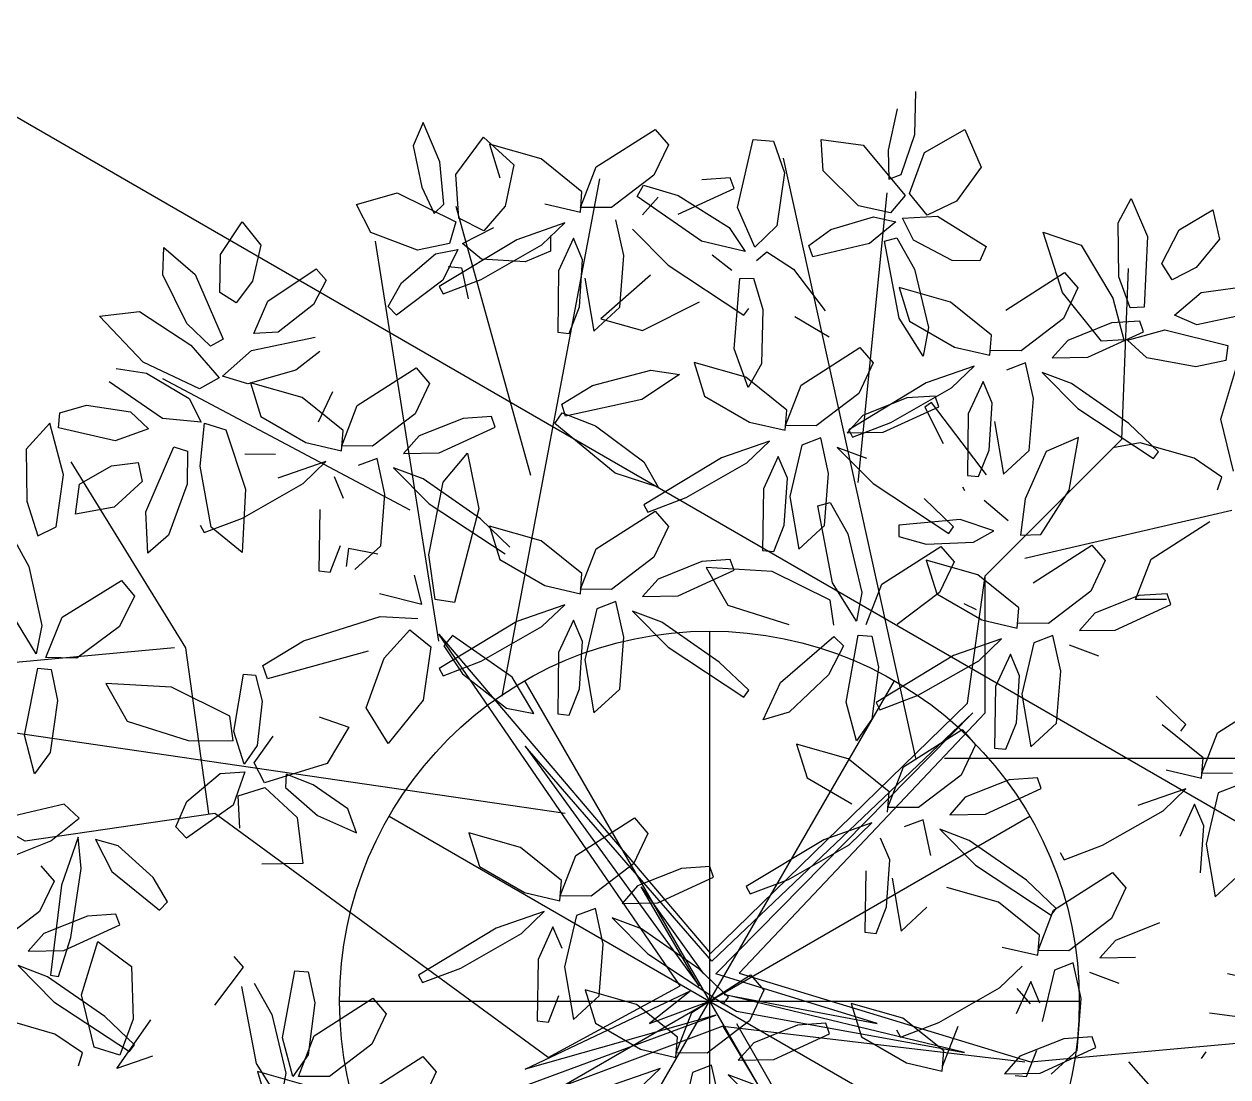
# Model space of a CAD drawing. Extents: x 8365 to 8547, y -347 to -272.
# Drawn here: x 8514.588 to 8515.565, y -302.278 to -301.425 of the extents above; entities that cross this region are included whole.
import ezdxf

# ---------------------------------------------------------------- set-up
doc = ezdxf.new("R2010")
doc.units = 0
doc.layers.get('0').update_dxf_attribs({"linetype": 'CONTINUOUS'})
doc.layers.add('1', color=7, linetype='CONTINUOUS')

msp = doc.modelspace()

# ---------------------------------------------------------------- linework, layer by layer
at = {"color": 62}
for p, q in [((8515.31077, -301.51414), (8515.31149, -301.47932)), ((8515.29625, -301.49339), (8515.28907, -301.52683)), ((8515.09994, -301.50999), (8515.11074, -301.52246)), ((8515.29968, -301.54674), (8515.31077, -301.51414)), ((8515.31844, -301.52878), (8515.35119, -301.51021)), ((8515.35119, -301.51021), (8515.36441, -301.5406)), ((8515.11074, -301.52246), (8515.09907, -301.54724)), ((8515.16686, -301.5733), (8515.17952, -301.51812)), ((8515.17952, -301.51812), (8515.19597, -301.51945)), ((8515.19597, -301.51945), (8515.20501, -301.5453)), ((8515.23627, -301.54354), (8515.23476, -301.51819)), ((8515.23476, -301.51819), (8515.26871, -301.52295)), ((8515.26871, -301.52295), (8515.30275, -301.56377)), ((8515.28907, -301.52683), (8515.28947, -301.55043)), ((8515.30622, -301.56212), (8515.31844, -301.52878)), ((8515.20501, -301.5453), (8515.19876, -301.58813)), ((8515.26505, -301.57201), (8515.23627, -301.54354)), ((8515.28947, -301.55043), (8515.29968, -301.54674)), ((8515.36441, -301.5406), (8515.34445, -301.56836)), ((8515.09063, -301.55539), (8515.11863, -301.56355)), ((8515.16099, -301.5493), (8515.13801, -301.55086)), ((8515.16404, -301.55795), (8515.16099, -301.5493)), ((8515.13766, -301.60058), (8515.08543, -301.56437)), ((8515.11863, -301.56355), (8515.16, -301.58955)), ((8515.11874, -301.57875), (8515.16404, -301.55795)), ((8515.30275, -301.56377), (8515.29088, -301.57776)), ((8515.32069, -301.5796), (8515.30622, -301.56212)), ((8515.47567, -301.58578), (8515.48624, -301.5661)), ((8515.48624, -301.5661), (8515.4995, -301.59694)), ((8515.1808, -301.60552), (8515.16686, -301.5733)), ((8515.29088, -301.57776), (8515.26505, -301.57201)), ((8515.34445, -301.56836), (8515.32069, -301.5796)), ((8515.52503, -301.59157), (8515.55228, -301.57525)), ((8515.55228, -301.57525), (8515.55777, -301.59898)), ((8515.24241, -301.59111), (8515.27709, -301.58086)), ((8515.29513, -301.58498), (8515.27384, -301.6027)), ((8515.27709, -301.58086), (8515.29513, -301.58498)), ((8515.30069, -301.58192), (8515.32912, -301.58053)), ((8515.30953, -301.59991), (8515.30069, -301.58192)), ((8515.32912, -301.58053), (8515.36849, -301.60503)), ((8515.47605, -301.62973), (8515.47567, -301.58578)), ((8515.08168, -301.59098), (8515.11064, -301.62027)), ((8515.16, -301.58955), (8515.17317, -301.60917)), ((8515.19876, -301.58813), (8515.1808, -301.60552)), ((8515.22477, -301.60418), (8515.24241, -301.59111)), ((8515.4303, -301.64243), (8515.41477, -301.5934)), ((8515.41477, -301.5934), (8515.4456, -301.60397)), ((8515.51101, -301.61879), (8515.52503, -301.59157)), ((8515.17317, -301.60917), (8515.13766, -301.60058)), ((8515.22797, -301.61343), (8515.22477, -301.60418)), ((8515.27384, -301.6027), (8515.22797, -301.61343)), ((8515.28618, -301.6006), (8515.29618, -301.59784)), ((8515.29807, -301.66303), (8515.28618, -301.6006)), ((8515.29618, -301.59784), (8515.31044, -301.62327)), ((8515.34101, -301.61629), (8515.30953, -301.59991)), ((8515.36849, -301.60503), (8515.36327, -301.61675)), ((8515.4456, -301.60397), (8515.47118, -301.64703)), ((8515.4995, -301.59694), (8515.49677, -301.65412)), ((8515.55777, -301.59898), (8515.53876, -301.62208)), ((8515.16232, -301.62441), (8515.1462, -301.61194)), ((8515.18223, -301.6163), (8515.19067, -301.60927)), ((8515.19067, -301.60927), (8515.21212, -301.62345)), ((8515.11064, -301.62027), (8515.17208, -301.66072)), ((8515.21212, -301.62345), (8515.23791, -301.65725)), ((8515.31044, -301.62327), (8515.32174, -301.67081)), ((8515.36327, -301.61675), (8515.34101, -301.61629)), ((8515.51931, -301.63213), (8515.51101, -301.61879)), ((8515.53876, -301.62208), (8515.51931, -301.63213)), ((8515.16405, -301.68796), (8515.1688, -301.63095)), ((8515.1688, -301.63095), (8515.17979, -301.63081)), ((8515.17979, -301.63081), (8515.18749, -301.65617)), ((8515.38444, -301.6566), (8515.43215, -301.6261)), ((8515.43215, -301.6261), (8515.44295, -301.63857)), ((8515.48519, -301.65473), (8515.47605, -301.62973)), ((8515.33965, -301.65009), (8515.29783, -301.63825)), ((8515.29783, -301.63825), (8515.30625, -301.66542)), ((8515.44295, -301.63857), (8515.43128, -301.66335)), ((8515.52117, -301.66073), (8515.54297, -301.64217)), ((8515.54297, -301.64217), (8515.58974, -301.63579)), ((8515.08971, -301.67324), (8515.13602, -301.64974)), ((8515.49677, -301.65412), (8515.48519, -301.65473)), ((8515.17208, -301.66072), (8515.17602, -301.65529)), ((8515.18749, -301.65617), (8515.18618, -301.7001)), ((8515.2413, -301.67848), (8515.21334, -301.66211)), ((8515.31739, -301.69404), (8515.29807, -301.66303)), ((8515.30625, -301.66542), (8515.34274, -301.68651)), ((8515.32174, -301.67081), (8515.31739, -301.69404)), ((8515.17543, -301.71932), (8515.16405, -301.68796)), ((8515.21833, -301.71742), (8515.26604, -301.68692)), ((8515.26604, -301.68692), (8515.27684, -301.6994)), ((8515.17355, -301.71092), (8515.13172, -301.69907)), ((8515.13172, -301.69907), (8515.14015, -301.72624)), ((8515.18618, -301.7001), (8515.17543, -301.71932)), ((8515.27684, -301.6994), (8515.26518, -301.72417)), ((8515.35887, -301.70204), (8515.31997, -301.71558)), ((8515.34045, -301.71971), (8515.35887, -301.70204)), ((8515.11981, -301.70893), (8515.08934, -301.72909)), ((8515.09647, -301.70522), (8515.11981, -301.70893)), ((8515.2068, -301.73761), (8515.17355, -301.71092)), ((8515.20571, -301.75018), (8515.21833, -301.71742)), ((8515.31997, -301.71558), (8515.25702, -301.75364)), ((8515.29123, -301.74779), (8515.34045, -301.71971)), ((8515.14015, -301.72624), (8515.17663, -301.74733)), ((8515.26518, -301.72417), (8515.23071, -301.75036)), ((8515.30412, -301.7278), (8515.26854, -301.74199)), ((8515.32709, -301.72624), (8515.30412, -301.7278)), ((8515.32428, -301.73146), (8515.31876, -301.73527)), ((8515.33014, -301.73489), (8515.32709, -301.72624)), ((8515.20548, -301.75404), (8515.2068, -301.73761)), ((8515.26854, -301.74199), (8515.2559, -301.75617)), ((8515.28484, -301.75569), (8515.33014, -301.73489)), ((8515.31876, -301.73527), (8515.3337, -301.76486)), ((8515.35396, -301.74076), (8515.35325, -301.7906)), ((8515.17663, -301.74733), (8515.20548, -301.75404)), ((8515.23071, -301.75036), (8515.20571, -301.75018)), ((8515.26023, -301.75953), (8515.29123, -301.74779)), ((8515.23435, -301.76024), (8515.21895, -301.76612)), ((8515.24071, -301.78916), (8515.23435, -301.76024)), ((8515.2559, -301.75617), (8515.28484, -301.75569)), ((8515.25702, -301.75364), (8515.26023, -301.75953)), ((8515.19277, -301.76286), (8515.15386, -301.7764)), ((8515.17434, -301.78053), (8515.19277, -301.76286)), ((8515.21895, -301.76612), (8515.20916, -301.80761)), ((8515.27166, -301.77695), (8515.24778, -301.76792)), ((8515.24778, -301.76792), (8515.27674, -301.79721)), ((8515.15386, -301.7764), (8515.09092, -301.81446)), ((8515.12513, -301.80861), (8515.17434, -301.78053)), ((8515.19987, -301.77524), (8515.18786, -301.80158)), ((8515.20724, -301.79276), (8515.19987, -301.77524)), ((8515.23736, -301.83117), (8515.24071, -301.78916)), ((8515.35325, -301.7906), (8515.36238, -301.79156)), ((8515.20474, -301.83097), (8515.20724, -301.79276)), ((8515.27674, -301.79721), (8515.33818, -301.83766)), ((8515.09412, -301.82035), (8515.12513, -301.80861)), ((8515.18786, -301.80158), (8515.18715, -301.85142)), ((8515.20916, -301.80761), (8515.21646, -301.85047)), ((8515.34212, -301.83223), (8515.31818, -301.8093)), ((8515.09994, -301.81963), (8515.11074, -301.8321)), ((8515.23209, -301.81529), (8515.24209, -301.81253)), ((8515.24398, -301.87772), (8515.23209, -301.81529)), ((8515.24209, -301.81253), (8515.25634, -301.83796)), ((8515.34731, -301.8265), (8515.29767, -301.83105)), ((8515.11074, -301.8321), (8515.09907, -301.85688)), ((8515.19627, -301.85238), (8515.20474, -301.83097)), ((8515.21646, -301.85047), (8515.23736, -301.83117)), ((8515.25634, -301.83796), (8515.26765, -301.8855)), ((8515.29767, -301.83105), (8515.29767, -301.84022)), ((8515.33818, -301.83766), (8515.34212, -301.83223)), ((8515.28392, -301.87871), (8515.33163, -301.84822)), ((8515.29767, -301.84022), (8515.31985, -301.84639)), ((8515.31985, -301.84639), (8515.35812, -301.84485)), ((8515.33163, -301.84822), (8515.34243, -301.86069)), ((8515.16099, -301.85894), (8515.13801, -301.86051)), ((8515.16404, -301.86759), (8515.16099, -301.85894)), ((8515.18715, -301.85142), (8515.19627, -301.85238)), ((8515.13801, -301.86051), (8515.10244, -301.87469)), ((8515.11874, -301.88839), (8515.16404, -301.86759)), ((8515.19502, -301.86849), (8515.14152, -301.86541)), ((8515.14152, -301.86541), (8515.15886, -301.89596)), ((8515.24211, -301.8918), (8515.19502, -301.86849)), ((8515.3618, -301.87127), (8515.31997, -301.85942)), ((8515.31997, -301.85942), (8515.3284, -301.88659)), ((8515.34243, -301.86069), (8515.33076, -301.88547)), ((8515.26329, -301.90873), (8515.24398, -301.87772)), ((8515.2713, -301.91147), (8515.28392, -301.87871)), ((8515.0898, -301.88888), (8515.11874, -301.88839)), ((8515.26765, -301.8855), (8515.26329, -301.90873)), ((8515.33076, -301.88547), (8515.2963, -301.91165)), ((8515.15886, -301.89596), (8515.20836, -301.91164)), ((8515.24487, -301.912), (8515.24211, -301.8918)), ((8515.20158, -301.95855), (8515.24492, -301.9212)), ((8515.24492, -301.9212), (8515.25285, -301.92881)), ((8515.25486, -301.97464), (8515.26476, -301.92017)), ((8515.26476, -301.92017), (8515.27572, -301.92106)), ((8515.27572, -301.92106), (8515.28108, -301.94621)), ((8515.02176, -301.93428), (8515.02105, -301.98412)), ((8515.11064, -301.92992), (8515.17208, -301.97037)), ((8515.25285, -301.92881), (8515.24058, -301.9523)), ((8515.34211, -301.93675), (8515.27917, -301.97481)), ((8515.04305, -301.94032), (8515.05036, -301.98317)), ((8515.28108, -301.94621), (8515.27579, -301.9884)), ((8515.31338, -301.96896), (8515.36259, -301.94088)), ((8515.24058, -301.9523), (8515.20886, -301.98272)), ((8515.03017, -301.98509), (8515.03864, -301.96368)), ((8515.05036, -301.98317), (8515.07126, -301.96388)), ((8515.17208, -301.97037), (8515.17602, -301.96493)), ((8515.18772, -301.9889), (8515.20158, -301.95855)), ((8515.26334, -302.00591), (8515.25486, -301.97464)), ((8515.27917, -301.97481), (8515.28237, -301.9807)), ((8515.28237, -301.9807), (8515.31338, -301.96896)), ((8515.02105, -301.98412), (8515.03017, -301.98509)), ((8515.20886, -301.98272), (8515.18772, -301.9889)), ((8515.27579, -301.9884), (8515.26334, -302.00591)), ((8515.30139, -302.02706), (8515.34909, -301.99657)), ((8515.34909, -301.99657), (8515.3599, -302.00904)), ((8515.2566, -302.02056), (8515.21477, -302.00871)), ((8515.21477, -302.00871), (8515.2232, -302.03589)), ((8515.3599, -302.00904), (8515.34823, -302.03382)), ((8515.28985, -302.04725), (8515.2566, -302.02056)), ((8515.28876, -302.05982), (8515.30139, -302.02706)), ((8515.34823, -302.03382), (8515.31376, -302.06)), ((8515.2232, -302.03589), (8515.25968, -302.05698)), ((8515.28853, -302.06368), (8515.28985, -302.04725)), ((8515.35159, -302.05163), (8515.33895, -302.06581)), ((8515.31376, -302.06), (8515.28876, -302.05982)), ((8515.03562, -302.09894), (8515.08333, -302.06845)), ((8515.08333, -302.06845), (8515.09413, -302.08092)), ((8515.27582, -302.0725), (8515.23691, -302.08604)), ((8515.25739, -302.09017), (8515.27582, -302.0725)), ((8515.3174, -302.06988), (8515.302, -302.07576)), ((8515.32376, -302.0988), (8515.3174, -302.06988)), ((8515.09413, -302.08092), (8515.08246, -302.1057)), ((8515.35471, -302.08659), (8515.33083, -302.07756)), ((8515.33083, -302.07756), (8515.35979, -302.10685)), ((8515.02408, -302.11913), (8514.99084, -302.09244)), ((8515.23691, -302.08604), (8515.17397, -302.1241)), ((8515.20818, -302.11825), (8515.25739, -302.09017)), ((8515.29029, -302.1024), (8515.28293, -302.08489)), ((8515.023, -302.1317), (8515.03562, -302.09894)), ((8515.08246, -302.1057), (8515.048, -302.13188)), ((8515.1214, -302.10933), (8515.08583, -302.12351)), ((8515.14437, -302.10776), (8515.1214, -302.10933)), ((8515.14743, -302.11641), (8515.14437, -302.10776)), ((8515.02276, -302.13556), (8515.02408, -302.11913)), ((8515.10213, -302.13721), (8515.14743, -302.11641)), ((8515.17718, -302.13), (8515.20818, -302.11825)), ((8514.99392, -302.12886), (8515.02276, -302.13556)), ((8515.048, -302.13188), (8515.023, -302.1317)), ((8515.08583, -302.12351), (8515.07319, -302.1377)), ((8515.17397, -302.1241), (8515.17718, -302.13)), ((8515.05164, -302.14176), (8515.03624, -302.14764)), ((8515.05799, -302.17069), (8515.05164, -302.14176)), ((8515.07319, -302.1377), (8515.10213, -302.13721)), ((8515.01005, -302.14438), (8514.97115, -302.15792)), ((8514.99163, -302.16206), (8515.01005, -302.14438)), ((8515.03624, -302.14764), (8515.02644, -302.18914)), ((8515.08895, -302.15847), (8515.06507, -302.14944)), ((8515.06507, -302.14944), (8515.09403, -302.17874)), ((8515.01716, -302.15677), (8515.00514, -302.1831)), ((8515.02453, -302.17428), (8515.01716, -302.15677)), ((8515.13547, -302.19082), (8515.08895, -302.15847)), ((8515.05465, -302.21269), (8515.05799, -302.17069)), ((8515.09403, -302.17874), (8515.15547, -302.21918)), ((8515.00514, -302.1831), (8515.00444, -302.23294)), ((8515.02644, -302.18914), (8515.03375, -302.23199)), ((8515.15941, -302.21375), (8515.13547, -302.19082)), ((8515.12975, -302.22612), (8515.17745, -302.19562)), ((8515.17745, -302.19562), (8515.18825, -302.20809)), ((8515.08496, -302.21961), (8515.04313, -302.20777)), ((8515.04313, -302.20777), (8515.05156, -302.23494)), ((8515.18825, -302.20809), (8515.17659, -302.23287)), ((8515.01356, -302.23391), (8515.02203, -302.2125)), ((8515.03375, -302.23199), (8515.05465, -302.21269)), ((8515.11821, -302.24631), (8515.08496, -302.21961)), ((8515.15547, -302.21918), (8515.15941, -302.21375)), ((8515.11712, -302.25887), (8515.12975, -302.22612)), ((8515.00444, -302.23294), (8515.01356, -302.23391)), ((8515.05156, -302.23494), (8515.08804, -302.25603)), ((8515.17659, -302.23287), (8515.14212, -302.25905)), ((8515.21553, -302.2365), (8515.17995, -302.25068)), ((8515.2385, -302.23494), (8515.21553, -302.2365)), ((8515.24155, -302.24359), (8515.2385, -302.23494)), ((8515.11689, -302.26274), (8515.11821, -302.24631)), ((8515.19625, -302.26439), (8515.24155, -302.24359)), ((8515.08804, -302.25603), (8515.11689, -302.26274)), ((8515.14212, -302.25905), (8515.11712, -302.25887)), ((8515.17995, -302.25068), (8515.16731, -302.26487)), ((8514.91169, -302.26197), (8514.92249, -302.27445)), ((8515.14576, -302.26893), (8515.13036, -302.27481)), ((8515.15212, -302.29786), (8515.14576, -302.26893)), ((8515.16731, -302.26487), (8515.19625, -302.26439)), ((8514.92249, -302.27445), (8514.91082, -302.29922)), ((8515.10418, -302.27156), (8515.06527, -302.2851)), ((8515.08575, -302.28923), (8515.10418, -302.27156)), ((8515.13036, -302.27481), (8515.12057, -302.31631)), ((8515.18307, -302.28565), (8515.15919, -302.27662)), ((8515.15919, -302.27662), (8515.18815, -302.30591))]:
    msp.add_line(p, q, dxfattribs=at)
at = {"color": 60}
for p, q in [((8514.91199, -301.50432), (8514.90379, -301.52337)), ((8514.9255, -301.53643), (8514.91199, -301.50432)), ((8514.93846, -301.54668), (8514.96083, -301.51639)), ((8514.96083, -301.51639), (8514.98527, -301.53878)), ((8515.05223, -301.54048), (8515.09994, -301.50999)), ((8514.90379, -301.52337), (8514.91084, -301.55684)), ((8515.00745, -301.53398), (8514.96562, -301.52213)), ((8514.96562, -301.52213), (8514.97404, -301.5493)), ((8514.92863, -301.57072), (8514.9255, -301.53643)), ((8515.04069, -301.56067), (8515.00745, -301.53398)), ((8514.94086, -301.5821), (8514.93846, -301.54668)), ((8514.98527, -301.53878), (8514.97832, -301.57226)), ((8515.03961, -301.57324), (8515.05223, -301.54048)), ((8515.09907, -301.54724), (8515.06461, -301.57342)), ((8515.08543, -301.56437), (8515.09063, -301.55539)), ((8514.85771, -301.57104), (8514.89066, -301.56158)), ((8514.89066, -301.56158), (8514.93836, -301.58503)), ((8514.91084, -301.55684), (8514.9208, -301.57824)), ((8515.03937, -301.5771), (8515.04069, -301.56067)), ((8515.10244, -301.56505), (8515.0898, -301.57923)), ((8514.8694, -301.59358), (8514.85771, -301.57104)), ((8514.9208, -301.57824), (8514.92863, -301.57072)), ((8514.97832, -301.57226), (8514.96119, -301.59219)), ((8515.01053, -301.57039), (8515.03937, -301.5771)), ((8515.06461, -301.57342), (8515.03961, -301.57324)), ((8514.7476, -301.61162), (8514.76494, -301.58501)), ((8514.76494, -301.58501), (8514.78027, -301.60393)), ((8514.93836, -301.58503), (8514.9332, -301.60263)), ((8514.96119, -301.59219), (8514.94086, -301.5821)), ((8515.02666, -301.58592), (8514.98776, -301.59946)), ((8515.00824, -301.60359), (8515.02666, -301.58592)), ((8515.0746, -301.61222), (8515.06825, -301.5833)), ((8514.90727, -301.60789), (8514.8694, -301.59358)), ((8514.94386, -301.60245), (8514.96927, -301.58961)), ((8514.78027, -301.60393), (8514.77332, -301.63303)), ((8514.9332, -301.60263), (8514.90727, -301.60789)), ((8514.98776, -301.59946), (8514.92481, -301.63752)), ((8514.95926, -301.61528), (8514.94386, -301.60245)), ((8514.95902, -301.63167), (8515.00824, -301.60359)), ((8515.0152, -301.59598), (8515.0152, -301.60881)), ((8515.03377, -301.59831), (8515.02176, -301.62464)), ((8515.04114, -301.61582), (8515.03377, -301.59831)), ((8514.70069, -301.62805), (8514.70158, -301.60573)), ((8514.70158, -301.60573), (8514.72701, -301.62763)), ((8514.74694, -301.64223), (8514.7476, -301.61162)), ((8514.89436, -301.63455), (8514.92187, -301.61108)), ((8514.92187, -301.61108), (8514.94003, -301.6075)), ((8514.94003, -301.6075), (8514.92778, -301.63235)), ((8514.99467, -301.61744), (8514.95926, -301.61528)), ((8515.0152, -301.60881), (8514.99467, -301.61744)), ((8515.07126, -301.65423), (8515.0746, -301.61222)), ((8514.78591, -301.64924), (8514.82515, -301.623)), ((8514.82515, -301.623), (8514.83319, -301.63221)), ((8514.93209, -301.62129), (8514.94304, -301.62219)), ((8514.94304, -301.62219), (8514.9484, -301.64733)), ((8515.02176, -301.62464), (8515.02105, -301.67448)), ((8515.03864, -301.65404), (8515.04114, -301.61582)), ((8514.7203, -301.66739), (8514.70069, -301.62805)), ((8514.72701, -301.62763), (8514.74962, -301.68022)), ((8514.77332, -301.63303), (8514.76024, -301.65058)), ((8514.83319, -301.63221), (8514.82284, -301.65216)), ((8514.88355, -301.65366), (8514.89436, -301.63455)), ((8514.92778, -301.63235), (8514.89024, -301.66081)), ((8514.92802, -301.64341), (8514.95902, -301.63167)), ((8515.04305, -301.63067), (8515.05036, -301.67353)), ((8515.09627, -301.6283), (8515.05594, -301.66359)), ((8514.76024, -301.65058), (8514.74694, -301.64223)), ((8514.92481, -301.63752), (8514.92802, -301.64341)), ((8514.77445, -301.67548), (8514.78591, -301.64924)), ((8514.82284, -301.65216), (8514.79431, -301.67436)), ((8514.89024, -301.66081), (8514.88355, -301.65366)), ((8515.03017, -301.67545), (8515.03864, -301.65404)), ((8515.05036, -301.67353), (8515.07126, -301.65423)), ((8514.6493, -301.6616), (8514.68165, -301.65758)), ((8514.68476, -301.69885), (8514.6493, -301.6616)), ((8514.68165, -301.65758), (8514.72351, -301.68508)), ((8515.05594, -301.66359), (8515.08971, -301.67324)), ((8514.73948, -301.68585), (8514.7203, -301.66739)), ((8514.74962, -301.68022), (8514.73948, -301.68585)), ((8514.77257, -301.68945), (8514.82414, -301.67853)), ((8514.79431, -301.67436), (8514.77445, -301.67548)), ((8515.02105, -301.67448), (8515.03017, -301.67545)), ((8514.72351, -301.68508), (8514.74647, -301.71145)), ((8514.74899, -301.71025), (8514.77257, -301.68945)), ((8514.82803, -301.69012), (8514.80845, -301.70535)), ((8514.7305, -301.72043), (8514.68476, -301.69885)), ((8514.66283, -301.70389), (8514.68735, -301.70761)), ((8514.68735, -301.70761), (8514.72205, -301.72836)), ((8514.74647, -301.71145), (8514.7305, -301.72043)), ((8514.76952, -301.71625), (8514.74899, -301.71025)), ((8514.80845, -301.70535), (8514.76952, -301.71625)), ((8514.85844, -301.73401), (8514.90615, -301.70351)), ((8514.90615, -301.70351), (8514.91695, -301.71598)), ((8515.04926, -301.71783), (8515.09647, -301.70522)), ((8514.70051, -301.7446), (8514.65709, -301.71469)), ((8514.81366, -301.7275), (8514.77183, -301.71566)), ((8514.77183, -301.71566), (8514.78025, -301.74283)), ((8514.91695, -301.71598), (8514.90528, -301.74076)), ((8515.02423, -301.73278), (8515.04926, -301.71783)), ((8514.72205, -301.72836), (8514.73182, -301.74739)), ((8514.8469, -301.7542), (8514.81366, -301.7275)), ((8514.83835, -301.72275), (8514.82668, -301.74753)), ((8515.08934, -301.72909), (8515.02726, -301.7427)), ((8514.61611, -301.75217), (8514.61725, -301.74)), ((8514.61725, -301.74), (8514.63885, -301.73378)), ((8514.63885, -301.73378), (8514.67459, -301.73921)), ((8514.67459, -301.73921), (8514.68907, -301.75284)), ((8514.84582, -301.76676), (8514.85844, -301.73401)), ((8514.90528, -301.74076), (8514.87082, -301.76694)), ((8515.01857, -301.74848), (8515.02448, -301.73995)), ((8515.02726, -301.7427), (8515.02423, -301.73278)), ((8515.02448, -301.73995), (8515.05172, -301.75034)), ((8514.60902, -301.74824), (8514.58995, -301.76934)), ((8514.62017, -301.79026), (8514.60902, -301.74824)), ((8514.73182, -301.74739), (8514.70051, -301.7446)), ((8514.73109, -301.7832), (8514.73442, -301.74839)), ((8514.73442, -301.74839), (8514.75193, -301.75379)), ((8514.78025, -301.74283), (8514.81674, -301.76392)), ((8514.94422, -301.74439), (8514.90865, -301.75857)), ((8514.92495, -301.77228), (8514.97025, -301.75148)), ((8514.9672, -301.74283), (8514.94422, -301.74439)), ((8514.97025, -301.75148), (8514.9672, -301.74283)), ((8515.06771, -301.78878), (8515.01857, -301.74848)), ((8515.05172, -301.75034), (8515.09087, -301.77958)), ((8514.66215, -301.76258), (8514.61611, -301.75217)), ((8514.68907, -301.75284), (8514.66215, -301.76258)), ((8514.75193, -301.75379), (8514.76776, -301.80184)), ((8514.84559, -301.77063), (8514.8469, -301.7542)), ((8514.90865, -301.75857), (8514.89601, -301.77276)), ((8514.58995, -301.76934), (8514.59041, -301.81148)), ((8514.687, -301.82019), (8514.7096, -301.76759)), ((8514.7096, -301.76759), (8514.72067, -301.77108)), ((8514.72067, -301.77108), (8514.72046, -301.7977)), ((8514.81674, -301.76392), (8514.84559, -301.77063)), ((8514.87082, -301.76694), (8514.84582, -301.76676)), ((8514.65905, -301.78288), (8514.68078, -301.78028)), ((8514.68078, -301.78028), (8514.68388, -301.79569)), ((8514.79221, -301.77371), (8514.76722, -301.77353)), ((8514.83287, -301.77945), (8514.79397, -301.79299)), ((8514.81445, -301.79712), (8514.83287, -301.77945)), ((8514.87446, -301.77682), (8514.85906, -301.7827)), ((8514.88081, -301.80575), (8514.87446, -301.77682)), ((8514.89601, -301.77276), (8514.92495, -301.77228)), ((8514.92808, -301.79606), (8514.94774, -301.77259)), ((8514.94774, -301.77259), (8514.95691, -301.81768)), ((8515.09087, -301.77958), (8515.10242, -301.8002)), ((8514.61416, -301.83247), (8514.62017, -301.79026)), ((8514.63315, -301.79786), (8514.65905, -301.78288)), ((8514.73995, -301.83249), (8514.73109, -301.7832)), ((8514.91177, -301.79353), (8514.88789, -301.78451)), ((8514.88789, -301.78451), (8514.91685, -301.8138)), ((8515.10242, -301.8002), (8515.06771, -301.78878)), ((8514.62997, -301.822), (8514.63315, -301.79786)), ((8514.68388, -301.79569), (8514.66122, -301.81626)), ((8514.72046, -301.7977), (8514.70541, -301.839)), ((8514.76523, -301.8252), (8514.81445, -301.79712)), ((8514.84735, -301.80934), (8514.83998, -301.79183)), ((8514.95829, -301.82588), (8514.91177, -301.79353)), ((8514.91633, -301.85514), (8514.92808, -301.79606)), ((8515.34938, -301.80002), (8515.35097, -301.80298)), ((8514.76776, -301.80184), (8514.76512, -301.8532)), ((8514.87747, -301.84776), (8514.88081, -301.80575)), ((8514.59041, -301.81148), (8514.59936, -301.83971)), ((8514.66122, -301.81626), (8514.62997, -301.822)), ((8514.68861, -301.85372), (8514.687, -301.82019)), ((8514.82797, -301.81817), (8514.82726, -301.86801)), ((8514.91685, -301.8138), (8514.97829, -301.85425)), ((8514.95691, -301.81768), (8514.93731, -301.89365)), ((8515.05223, -301.85012), (8515.09994, -301.81963)), ((8515.09092, -301.81446), (8515.09412, -301.82035)), ((8514.73423, -301.83694), (8514.76523, -301.8252)), ((8514.98223, -301.84882), (8514.95829, -301.82588)), ((8514.57801, -301.83895), (8514.59191, -301.86458)), ((8514.59936, -301.83971), (8514.61416, -301.83247)), ((8514.70541, -301.839), (8514.68861, -301.85372)), ((8514.73102, -301.83105), (8514.73423, -301.83694)), ((8514.76512, -301.8532), (8514.73995, -301.83249)), ((8515.00745, -301.84362), (8514.96562, -301.83177)), ((8514.96562, -301.83177), (8514.97404, -301.85895)), ((8514.83638, -301.86897), (8514.84485, -301.84756)), ((8514.85657, -301.86706), (8514.87747, -301.84776)), ((8515.04069, -301.87031), (8515.00745, -301.84362)), ((8514.85119, -301.84991), (8514.84951, -301.86445)), ((8514.87503, -301.85453), (8514.85119, -301.84991)), ((8514.92161, -301.89125), (8514.91633, -301.85514)), ((8514.97404, -301.85895), (8515.01053, -301.88004)), ((8515.03961, -301.88288), (8515.05223, -301.85012)), ((8515.09907, -301.85688), (8515.06461, -301.88306)), ((8514.59191, -301.86458), (8514.60255, -301.91227)), ((8514.82726, -301.86801), (8514.83638, -301.86897)), ((8514.61892, -301.90571), (8514.66705, -301.87588)), ((8514.66705, -301.87588), (8514.67767, -301.8885)), ((8514.9108, -301.89505), (8514.90473, -301.87149)), ((8515.03937, -301.88674), (8515.04069, -301.87031)), ((8515.10244, -301.87469), (8515.0898, -301.88888)), ((8514.67767, -301.8885), (8514.66566, -301.91311)), ((8514.87631, -301.88648), (8514.9108, -301.89505)), ((8515.01053, -301.88004), (8515.03937, -301.88674)), ((8515.06461, -301.88306), (8515.03961, -301.88288)), ((8514.93731, -301.89365), (8514.92161, -301.89125)), ((8515.02666, -301.89556), (8514.98776, -301.9091)), ((8515.00824, -301.91324), (8515.02666, -301.89556)), ((8515.06825, -301.89294), (8515.05285, -301.89882)), ((8515.0746, -301.92187), (8515.06825, -301.89294)), ((8515.36062, -301.89957), (8515.35059, -301.89467)), ((8514.59788, -301.93544), (8514.57899, -301.90416)), ((8514.60585, -301.93829), (8514.61892, -301.90571)), ((8514.81487, -301.92485), (8514.87705, -301.90518)), ((8514.87705, -301.90518), (8514.90763, -301.90677)), ((8515.03377, -301.90795), (8515.02176, -301.93428)), ((8515.04114, -301.92546), (8515.03377, -301.90795)), ((8515.05285, -301.89882), (8515.04305, -301.94032)), ((8515.10556, -301.90965), (8515.08168, -301.90062)), ((8515.08168, -301.90062), (8515.11064, -301.92992)), ((8514.60255, -301.91227), (8514.59788, -301.93544)), ((8514.66566, -301.91311), (8514.63084, -301.93882)), ((8514.8802, -301.93891), (8514.90117, -301.91594)), ((8514.90117, -301.91594), (8514.91803, -301.92968)), ((8514.98776, -301.9091), (8514.92481, -301.94716)), ((8514.95902, -301.94132), (8515.00824, -301.91324)), ((8515.15208, -301.942), (8515.10556, -301.90965)), ((8514.78178, -301.94469), (8514.81487, -301.92485)), ((8514.93568, -301.92046), (8514.92857, -301.92883)), ((8514.98398, -301.95436), (8514.93568, -301.92046)), ((8515.03864, -301.96368), (8515.04114, -301.92546)), ((8515.07126, -301.96388), (8515.0746, -301.92187)), ((8514.86732, -301.93317), (8514.78561, -301.95565)), ((8514.91803, -301.92968), (8514.91187, -301.97292)), ((8514.92857, -301.92883), (8514.94379, -301.95147)), ((8514.58853, -302.00123), (8514.59919, -301.9469)), ((8514.59919, -301.9469), (8514.61013, -301.94794)), ((8514.63084, -301.93882), (8514.60585, -301.93829)), ((8514.78561, -301.95565), (8514.78178, -301.94469)), ((8514.86565, -301.97912), (8514.8802, -301.93891)), ((8514.92481, -301.94716), (8514.92802, -301.95306)), ((8514.92802, -301.95306), (8514.95902, -301.94132)), ((8515.17602, -301.96493), (8515.15208, -301.942)), ((8514.61013, -301.94794), (8514.61514, -301.97316)), ((8514.75841, -301.99838), (8514.7661, -301.9519)), ((8514.7661, -301.9519), (8514.77587, -301.9525)), ((8514.77587, -301.9525), (8514.78117, -301.9738)), ((8514.94379, -301.95147), (8514.97951, -301.9794)), ((8515.00163, -301.98378), (8514.98398, -301.95436)), ((8514.70784, -301.96248), (8514.65435, -301.9594)), ((8514.65435, -301.9594), (8514.67168, -301.98995)), ((8514.75493, -301.98579), (8514.70784, -301.96248)), ((8514.61514, -301.97316), (8514.60927, -302.01527)), ((8514.78117, -301.9738), (8514.77733, -302.00976)), ((8514.91187, -301.97292), (8514.88347, -302.00811)), ((8514.75769, -302.00599), (8514.75493, -301.98579)), ((8514.88347, -302.00811), (8514.86565, -301.97912)), ((8514.97951, -301.9794), (8515.00163, -301.98378)), ((8514.67168, -301.98995), (8514.72119, -302.00563)), ((8514.82746, -301.98638), (8514.85145, -301.99471)), ((8514.85145, -301.99471), (8514.83403, -302.02424)), ((8514.59657, -302.03261), (8514.58853, -302.00123)), ((8514.72119, -302.00563), (8514.75769, -302.00599)), ((8514.7666, -302.02484), (8514.75841, -301.99838)), ((8514.77491, -302.02368), (8514.79012, -302.00204)), ((8514.60927, -302.01527), (8514.59657, -302.03261)), ((8514.77733, -302.00976), (8514.7666, -302.02484)), ((8514.78327, -302.04001), (8514.77491, -302.02368)), ((8514.83403, -302.02424), (8514.78327, -302.04001)), ((8514.72009, -302.0552), (8514.74729, -302.03241)), ((8514.74729, -302.03241), (8514.7673, -302.03115)), ((8514.7673, -302.03115), (8514.75768, -302.05794)), ((8514.80069, -302.03287), (8514.80018, -302.04371)), ((8514.82263, -302.04156), (8514.80069, -302.03287)), ((8514.76177, -302.05051), (8514.78346, -302.04386)), ((8514.78346, -302.04386), (8514.80956, -302.06793)), ((8514.80018, -302.04371), (8514.82602, -302.06646)), ((8514.85076, -302.06101), (8514.82263, -302.04156)), ((8514.76303, -302.07676), (8514.76177, -302.05051)), ((8514.62076, -302.05733), (8514.57923, -302.06697)), ((8514.63286, -302.06852), (8514.62076, -302.05733)), ((8514.71112, -302.07558), (8514.72009, -302.0552)), ((8514.75768, -302.05794), (8514.71995, -302.0849)), ((8514.85791, -302.08049), (8514.85076, -302.06101)), ((8514.60977, -302.08706), (8514.63286, -302.06852)), ((8514.80956, -302.06793), (8514.81415, -302.1053)), ((8514.82602, -302.06646), (8514.85791, -302.08049)), ((8514.63194, -302.08397), (8514.61855, -302.12292)), ((8514.63445, -302.10937), (8514.63194, -302.08397)), ((8514.71995, -302.0849), (8514.71112, -302.07558)), ((8514.99084, -302.09244), (8514.94901, -302.08059)), ((8514.94901, -302.08059), (8514.95743, -302.10777)), ((8514.57064, -302.10271), (8514.60977, -302.08706)), ((8514.66439, -302.09106), (8514.64607, -302.08603)), ((8514.64607, -302.08603), (8514.65935, -302.11175)), ((8514.6929, -302.11664), (8514.66439, -302.09106)), ((8514.60163, -302.10715), (8514.61243, -302.11962)), ((8514.62611, -302.16542), (8514.63445, -302.10937)), ((8514.65935, -302.11175), (8514.6981, -302.14311)), ((8514.81415, -302.1053), (8514.78101, -302.10585)), ((8514.95743, -302.10777), (8514.99392, -302.12886)), ((8514.61243, -302.11962), (8514.60076, -302.1444)), ((8514.61855, -302.12292), (8514.60957, -302.19593)), ((8514.70449, -302.13653), (8514.6929, -302.11664)), ((8514.6981, -302.14311), (8514.70449, -302.13653)), ((8514.60076, -302.1444), (8514.5663, -302.17058)), ((8514.6397, -302.14803), (8514.60413, -302.16222)), ((8514.66267, -302.14647), (8514.6397, -302.14803)), ((8514.66573, -302.15512), (8514.66267, -302.14647)), ((8514.62043, -302.17592), (8514.66573, -302.15512)), ((8514.97115, -302.15792), (8514.9082, -302.19598)), ((8514.94241, -302.19014), (8514.99163, -302.16206)), ((8514.60413, -302.16222), (8514.59149, -302.1764)), ((8514.61619, -302.19705), (8514.62611, -302.16542)), ((8514.63468, -302.21183), (8514.64788, -302.16858)), ((8514.64788, -302.16858), (8514.67524, -302.18882)), ((8514.59149, -302.1764), (8514.62043, -302.17592)), ((8514.75825, -302.18071), (8514.76589, -302.18944)), ((8514.60725, -302.19718), (8514.58337, -302.18815)), ((8514.58337, -302.18815), (8514.61233, -302.21744)), ((8514.67524, -302.18882), (8514.67675, -302.23155)), ((8514.76589, -302.18944), (8514.7426, -302.2202)), ((8514.91141, -302.20188), (8514.94241, -302.19014)), ((8514.65377, -302.22952), (8514.60725, -302.19718)), ((8514.60957, -302.19593), (8514.61619, -302.19705)), ((8514.79777, -302.24681), (8514.80767, -302.19233)), ((8514.80767, -302.19233), (8514.81863, -302.19323)), ((8514.81863, -302.19323), (8514.82399, -302.21837)), ((8514.9082, -302.19598), (8514.91141, -302.20188)), ((8514.77675, -302.26754), (8514.76486, -302.20511)), ((8514.77486, -302.20235), (8514.78911, -302.22779)), ((8514.61233, -302.21744), (8514.67376, -302.25789)), ((8514.64511, -302.25425), (8514.63468, -302.21183)), ((8514.82399, -302.21837), (8514.8187, -302.26056)), ((8514.82345, -302.24521), (8514.87116, -302.21471)), ((8514.87116, -302.21471), (8514.88196, -302.22719)), ((8514.6777, -302.25246), (8514.65377, -302.22952)), ((8514.78911, -302.22779), (8514.80042, -302.27533)), ((8514.88196, -302.22719), (8514.87029, -302.25196)), ((8514.61307, -302.24366), (8514.56951, -302.23109)), ((8514.66331, -302.27161), (8514.69085, -302.23208)), ((8514.67675, -302.23155), (8514.66588, -302.2607)), ((8514.63565, -302.25897), (8514.61307, -302.24366)), ((8514.80625, -302.27808), (8514.79777, -302.24681)), ((8514.81083, -302.27797), (8514.82345, -302.24521)), ((8514.63218, -302.2694), (8514.63565, -302.25897)), ((8514.66588, -302.2607), (8514.64511, -302.25425)), ((8514.67376, -302.25789), (8514.6777, -302.25246)), ((8514.87029, -302.25196), (8514.83583, -302.27814)), ((8514.69228, -302.26167), (8514.66331, -302.27161)), ((8514.79606, -302.29855), (8514.77675, -302.26754)), ((8514.8187, -302.26056), (8514.80625, -302.27808)), ((8514.86398, -302.29247), (8514.91169, -302.26197)), ((8514.8192, -302.28596), (8514.77737, -302.27412)), ((8514.77737, -302.27412), (8514.78579, -302.30129)), ((8514.80042, -302.27533), (8514.79606, -302.29855)), ((8514.83583, -302.27814), (8514.81083, -302.27797))]:
    msp.add_line(p, q, dxfattribs=at)
at = {"color": 44}
for p, q in [((8515.31138, -302.02005), (8515.20419, -301.53347)), ((8514.97581, -301.96971), (8515.05504, -301.55025)), ((8515.26477, -301.79634), (8515.28808, -301.56144)), ((8514.99912, -301.79074), (8514.93853, -301.57262)), ((8514.92454, -301.92497), (8514.87328, -301.60059)), ((8515.47858, -301.7613), (8515.48383, -301.62296)), ((8514.90124, -301.81871), (8514.70083, -301.71244)), ((8515.3677, -301.87219), (8515.47858, -301.7613)), ((8514.71947, -301.93056), (8514.62626, -301.77956)), ((8515.39993, -301.85786), (8515.56772, -301.81871)), ((8515.35333, -301.97531), (8515.3677, -301.87219)), ((8515.3677, -301.98307), (8515.3677, -301.87219)), ((8515.12029, -302.20461), (8514.92454, -301.91938)), ((8514.92454, -301.91938), (8515.1448, -302.17838)), ((8514.71015, -301.93056), (8514.52839, -301.94734)), ((8514.73812, -302.06479), (8514.71947, -301.93056)), ((8515.1448, -302.17838), (8515.35333, -301.97531)), ((8515.3576, -301.98315), (8515.14589, -302.18469)), ((8515.14928, -302.19485), (8515.3576, -301.98315)), ((8515.16806, -302.19434), (8515.3677, -301.98307)), ((8515.02708, -302.06479), (8514.52839, -301.99208)), ((8515.14589, -302.18469), (8514.99465, -302.01008)), ((8514.99465, -302.01008), (8515.13573, -302.20484)), ((8515.33468, -302.02005), (8515.61899, -302.02005)), ((8514.58897, -302.08716), (8514.50974, -302.04242)), ((8514.74278, -302.06479), (8514.58897, -302.08716)), ((8515.01317, -302.26278), (8514.74278, -302.06479)), ((8515.13573, -302.20484), (8515.08865, -302.12423)), ((8515.08865, -302.12423), (8515.13912, -302.19485)), ((8515.2802, -302.23516), (8515.14928, -302.19485)), ((8515.16806, -302.19434), (8515.4046, -302.26613)), ((8514.99465, -302.27208), (8515.12913, -302.20823)), ((8515.01317, -302.26278), (8515.12029, -302.20461)), ((8515.12913, -302.20823), (8515.09542, -302.23516)), ((8515.09542, -302.23516), (8515.14928, -302.21501)), ((8515.14928, -302.21501), (8515.16605, -302.22517)), ((8515.15589, -302.21162), (8515.2802, -302.23516)), ((8515.35082, -302.2587), (8515.15589, -302.21162)), ((8514.89388, -302.32255), (8515.14928, -302.22839)), ((8515.14928, -302.22839), (8514.99465, -302.27208)), ((8515.16605, -302.22517), (8515.35082, -302.2587)), ((8515.15494, -302.23729), (8514.88365, -302.3389)), ((8515.15494, -302.23729), (8515.26944, -302.42832)), ((8515.15494, -302.23729), (8515.39993, -302.26613)), ((8515.16605, -302.23516), (8515.27359, -302.42332)), ((8515.4046, -302.26613), (8515.59102, -302.24935)), ((8515.48383, -302.26613), (8515.72618, -302.54018))]:
    msp.add_line(p, q, dxfattribs=at)
at = {"color": 64}
for p, q in [((8515.46196, -301.68188), (8515.4303, -301.64243)), ((8515.3729, -301.67679), (8515.33965, -301.65009)), ((8515.47118, -301.64703), (8515.48026, -301.6808)), ((8515.43128, -301.66335), (8515.39681, -301.68953)), ((8515.53951, -301.66843), (8515.52117, -301.66073)), ((8515.57488, -301.66099), (8515.53951, -301.66843)), ((8515.47022, -301.66698), (8515.43465, -301.68116)), ((8515.49319, -301.66542), (8515.47022, -301.66698)), ((8515.48305, -301.68083), (8515.51335, -301.67246)), ((8515.49624, -301.67407), (8515.49319, -301.66542)), ((8515.51335, -301.67246), (8515.56449, -301.68526)), ((8515.37158, -301.69322), (8515.3729, -301.67679)), ((8515.43465, -301.68116), (8515.42201, -301.69535)), ((8515.45095, -301.69487), (8515.49624, -301.67407)), ((8515.48026, -301.6808), (8515.46196, -301.68188)), ((8515.49887, -301.69522), (8515.48305, -301.68083)), ((8515.34274, -301.68651), (8515.37158, -301.69322)), ((8515.39681, -301.68953), (8515.37182, -301.68935)), ((8515.56449, -301.68526), (8515.56291, -301.69738)), ((8515.40046, -301.69941), (8515.38505, -301.70529)), ((8515.40681, -301.72834), (8515.40046, -301.69941)), ((8515.42201, -301.69535), (8515.45095, -301.69487)), ((8515.53864, -301.70249), (8515.49887, -301.69522)), ((8515.56291, -301.69738), (8515.53864, -301.70249)), ((8515.55872, -301.7449), (8515.57192, -301.70165)), ((8515.43777, -301.71612), (8515.41389, -301.7071)), ((8515.41389, -301.7071), (8515.44285, -301.73639)), ((8515.36598, -301.71442), (8515.35396, -301.74076)), ((8515.37335, -301.73193), (8515.36598, -301.71442)), ((8515.48429, -301.74847), (8515.43777, -301.71612)), ((8515.36876, -301.79004), (8515.32428, -301.73146)), ((8515.37085, -301.77015), (8515.37335, -301.73193)), ((8515.40347, -301.77035), (8515.40681, -301.72834)), ((8515.44285, -301.73639), (8515.50428, -301.77684)), ((8515.37526, -301.74679), (8515.38256, -301.78965)), ((8515.50822, -301.77141), (8515.48429, -301.74847)), ((8515.56915, -301.78731), (8515.55872, -301.7449)), ((8515.44333, -301.75987), (8515.41719, -301.77112)), ((8515.43596, -301.80272), (8515.44333, -301.75987)), ((8515.36238, -301.79156), (8515.37085, -301.77015)), ((8515.38256, -301.78965), (8515.40347, -301.77035)), ((8515.41719, -301.77112), (8515.40007, -301.80962)), ((8515.49355, -301.76415), (8515.47139, -301.76835)), ((8515.53711, -301.77673), (8515.49355, -301.76415)), ((8515.50428, -301.77684), (8515.50822, -301.77141)), ((8515.55969, -301.79204), (8515.53711, -301.77673)), ((8515.55622, -301.80246), (8515.55969, -301.79204)), ((8515.40007, -301.80962), (8515.39644, -301.83901)), ((8515.41292, -301.83859), (8515.43596, -301.80272)), ((8515.36681, -301.81084), (8515.38633, -301.8273)), ((8515.37476, -301.83568), (8515.34731, -301.8265)), ((8515.50232, -301.85843), (8515.55003, -301.82793)), ((8515.35812, -301.84485), (8515.37476, -301.83568)), ((8515.39644, -301.83901), (8515.41292, -301.83859)), ((8515.40659, -301.87777), (8515.45429, -301.84727)), ((8515.45429, -301.84727), (8515.46509, -301.85975)), ((8515.4897, -301.89119), (8515.50232, -301.85843)), ((8515.46509, -301.85975), (8515.45343, -301.88452)), ((8515.39505, -301.89796), (8515.3618, -301.87127)), ((8515.3284, -301.88659), (8515.36488, -301.90768)), ((8515.45343, -301.88452), (8515.41896, -301.91071)), ((8515.49237, -301.88815), (8515.45679, -301.90234)), ((8515.51534, -301.88659), (8515.49237, -301.88815)), ((8515.51839, -301.89524), (8515.51534, -301.88659)), ((8515.39373, -301.91439), (8515.39505, -301.89796)), ((8515.47309, -301.91604), (8515.51839, -301.89524)), ((8515.5147, -301.89136), (8515.4897, -301.89119)), ((8515.36488, -301.90768), (8515.39373, -301.91439)), ((8515.45679, -301.90234), (8515.44415, -301.91652)), ((8515.41896, -301.91071), (8515.39396, -301.91053)), ((8515.44415, -301.91652), (8515.47309, -301.91604)), ((8515.38102, -301.92321), (8515.34211, -301.93675)), ((8515.36259, -301.94088), (8515.38102, -301.92321)), ((8515.4072, -301.92647), (8515.39741, -301.96796)), ((8515.4226, -301.92059), (8515.4072, -301.92647)), ((8515.42896, -301.94951), (8515.4226, -301.92059)), ((8515.38813, -301.93559), (8515.37611, -301.96193)), ((8515.39549, -301.95311), (8515.38813, -301.93559)), ((8515.45991, -301.9373), (8515.43603, -301.92827)), ((8515.39299, -301.99132), (8515.39549, -301.95311)), ((8515.42561, -301.99152), (8515.42896, -301.94951)), ((8515.37611, -301.96193), (8515.3754, -302.01177)), ((8515.39741, -301.96796), (8515.40471, -302.01082)), ((8515.38452, -302.01273), (8515.39299, -301.99132)), ((8515.40471, -302.01082), (8515.42561, -301.99152)), ((8515.3754, -302.01177), (8515.38452, -302.01273)), ((8515.38717, -302.03744), (8515.35159, -302.05163)), ((8515.3679, -302.06533), (8515.41319, -302.04453)), ((8515.41014, -302.03588), (8515.38717, -302.03744)), ((8515.41319, -302.04453), (8515.41014, -302.03588)), ((8515.46287, -302.09061), (8515.51209, -302.06253)), ((8515.33895, -302.06581), (8515.3679, -302.06533)), ((8515.40123, -302.11894), (8515.35471, -302.08659)), ((8515.43187, -302.10235), (8515.46287, -302.09061)), ((8515.28779, -302.14062), (8515.29029, -302.1024)), ((8515.42866, -302.09645), (8515.43187, -302.10235)), ((8515.27091, -302.11122), (8515.2702, -302.16106)), ((8515.35979, -302.10685), (8515.42123, -302.1473)), ((8515.4232, -302.14318), (8515.4709, -302.11268)), ((8515.4709, -302.11268), (8515.4817, -302.12515)), ((8515.29221, -302.11725), (8515.29951, -302.16011)), ((8515.42517, -302.14187), (8515.40123, -302.11894)), ((8515.37841, -302.13667), (8515.33658, -302.12483)), ((8515.4817, -302.12515), (8515.47004, -302.14993)), ((8515.27932, -302.16203), (8515.28779, -302.14062)), ((8515.29951, -302.16011), (8515.32042, -302.14081)), ((8515.41166, -302.16337), (8515.37841, -302.13667)), ((8515.42123, -302.1473), (8515.42517, -302.14187)), ((8515.41057, -302.17593), (8515.4232, -302.14318)), ((8515.47004, -302.14993), (8515.43557, -302.17611)), ((8515.2702, -302.16106), (8515.27932, -302.16203)), ((8515.50898, -302.15356), (8515.4734, -302.16774)), ((8515.41034, -302.1798), (8515.41166, -302.16337)), ((8515.4734, -302.16774), (8515.46076, -302.18193)), ((8515.38149, -302.17309), (8515.41034, -302.1798)), ((8515.43557, -302.17611), (8515.41057, -302.17593)), ((8515.46076, -302.18193), (8515.4897, -302.18145)), ((8515.3792, -302.20629), (8515.39763, -302.18862)), ((8515.43921, -302.18599), (8515.42381, -302.19187)), ((8515.44557, -302.21492), (8515.43921, -302.18599)), ((8515.40474, -302.201), (8515.39272, -302.22734)), ((8515.4121, -302.21851), (8515.40474, -302.201)), ((8515.42381, -302.19187), (8515.41402, -302.23337)), ((8515.47652, -302.20271), (8515.45264, -302.19368)), ((8515.32999, -302.23437), (8515.3792, -302.20629)), ((8515.39339, -302.20668), (8515.40419, -302.21915)), ((8515.3009, -302.23067), (8515.25907, -302.21883)), ((8515.25907, -302.21883), (8515.26749, -302.246)), ((8515.44223, -302.25693), (8515.44557, -302.21492)), ((8515.29578, -302.24022), (8515.29899, -302.24611)), ((8515.29899, -302.24611), (8515.32999, -302.23437)), ((8515.33414, -302.25737), (8515.3009, -302.23067)), ((8515.33306, -302.26993), (8515.34568, -302.23718)), ((8515.26749, -302.246), (8515.30398, -302.26709)), ((8515.43146, -302.24756), (8515.39589, -302.26174)), ((8515.45443, -302.24599), (8515.43146, -302.24756)), ((8515.45749, -302.25465), (8515.45443, -302.24599)), ((8515.33282, -302.2738), (8515.33414, -302.25737)), ((8515.40113, -302.27814), (8515.4096, -302.25673)), ((8515.41219, -302.27545), (8515.45749, -302.25465)), ((8515.42132, -302.27623), (8515.44223, -302.25693)), ((8515.30398, -302.26709), (8515.33282, -302.2738)), ((8515.39589, -302.26174), (8515.38325, -302.27593)), ((8515.38325, -302.27593), (8515.41219, -302.27545)), ((8515.39201, -302.27718), (8515.40113, -302.27814))]:
    msp.add_line(p, q, dxfattribs=at)
at = {"linetype": 'CONTINUOUS'}
for p, q in [((8515.14408, -301.91695), (8515.14408, -302.51695)), ((8515.14408, -301.91695), (8515.14408, -302.51695)), ((8514.99408, -301.95714), (8515.29408, -302.47676)), ((8514.99408, -302.47676), (8515.29408, -301.95714)), ((8514.88427, -302.36695), (8515.40389, -302.06695)), ((8514.88427, -302.06695), (8515.40389, -302.36695)), ((8514.84408, -302.21695), (8515.44408, -302.21695)), ((8514.84408, -302.21695), (8515.44408, -302.21695))]:
    msp.add_line(p, q, dxfattribs=at)
at = {"color": 66}
for p, q in [((8515.53037, -301.99258), (8515.50643, -301.96965)), ((8515.55608, -301.99941), (8515.60379, -301.96892)), ((8515.54454, -302.0196), (8515.51129, -301.99291)), ((8515.52643, -301.99801), (8515.53037, -301.99258)), ((8515.54346, -302.03217), (8515.55608, -301.99941)), ((8515.54322, -302.03604), (8515.54454, -302.0196)), ((8515.51438, -302.02933), (8515.54322, -302.03604)), ((8515.56845, -302.03235), (8515.54346, -302.03217)), ((8515.53051, -302.04486), (8515.49161, -302.0584)), ((8515.51209, -302.06253), (8515.53051, -302.04486)), ((8515.5721, -302.04223), (8515.55669, -302.04811)), ((8515.55669, -302.04811), (8515.5469, -302.08961)), ((8515.53762, -302.05724), (8515.5256, -302.08357)), ((8515.54499, -302.07475), (8515.53762, -302.05724)), ((8515.54249, -302.11297), (8515.54499, -302.07475)), ((8515.5469, -302.08961), (8515.5542, -302.13246)), ((8515.5542, -302.13246), (8515.57511, -302.11317)), ((8515.54304, -302.26342), (8515.54698, -302.25799))]:
    msp.add_line(p, q, dxfattribs=at)
at = {"color": 68}
for p, q in [((8515.56415, -302.19468), (8515.61945, -302.20682)), ((8515.59252, -302.23256), (8515.54963, -302.22673))]:
    msp.add_line(p, q, dxfattribs=at)
at = {"layer": '1', "color": 1, "linetype": 'CONTINUOUS'}
msp.add_line((8513.38129, -300.80661), (8519.79909, -304.51192), dxfattribs=at)
msp.add_circle((8515.14408, -302.21695), 0.3, dxfattribs=at)

doc.saveas('drawing.dxf')
